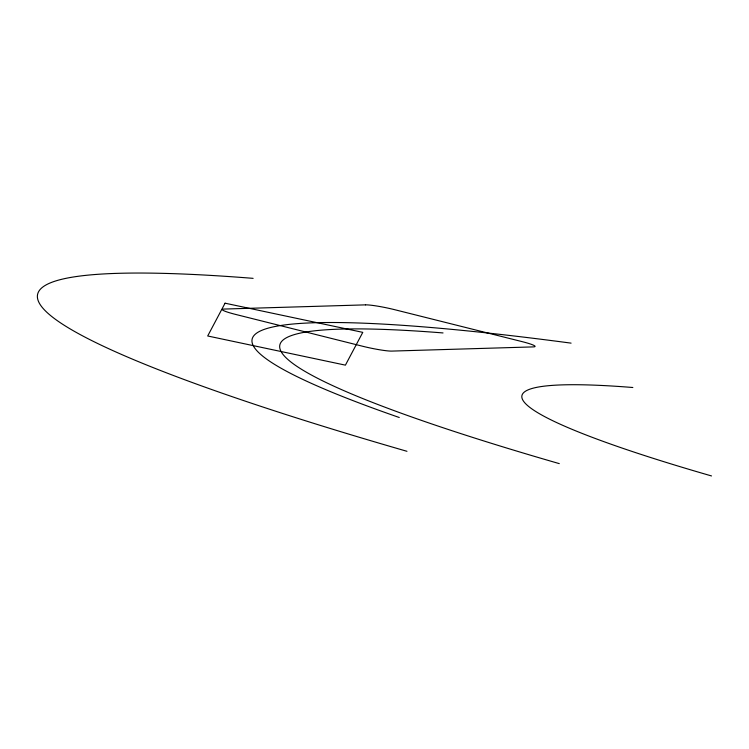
<?xml version="1.0" encoding="UTF-8"?>
<svg xmlns="http://www.w3.org/2000/svg" width="749" height="749" viewBox="0 0 749 749"><rect width="100%" height="100%" fill="white"/><g stroke="black" fill="none" stroke-linecap="round" stroke-linejoin="round"><path stroke-width="1.12" d="M711.513 475.943A513.954 50.155 11.8 0 1 632.849 387.505M406.969 451.301A1008.697 98.428 11.8 0 1 253.125 278.347M399.254 417.493A789.455 77.035 11.8 0 1 571.084 343.136M559.278 463.622A761.199 74.282 11.8 0 1 443.034 332.94M225.065 303.195L207.698 335.983L345.411 365.147L362.778 332.359L225.065 303.195M365.54 304.862L224.11 309.056A22.835 2.228 11.8 0 0 235.804 314.468L362.45 346.207A22.835 2.228 11.8 0 0 391.821 351.094L533.251 346.899A22.835 2.228 11.8 0 0 521.557 341.488L394.91 309.749A22.835 2.228 11.8 0 0 365.54 304.862"/></g></svg>
